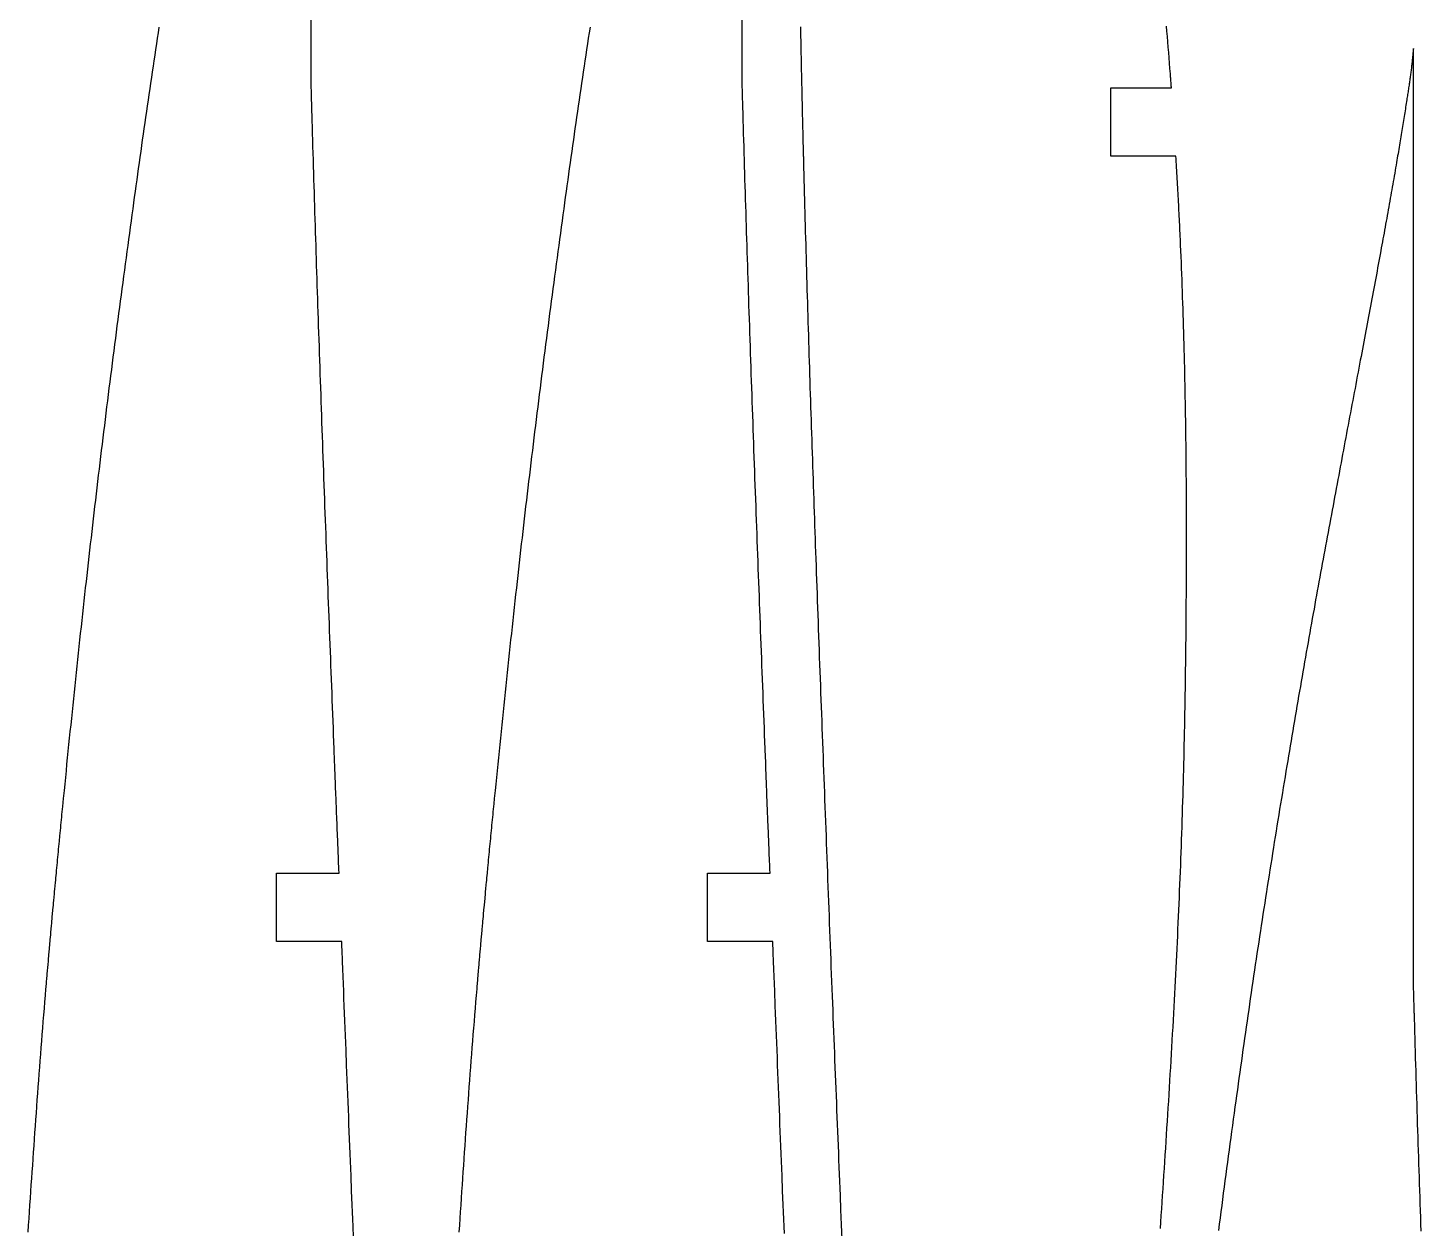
# Model space of a CAD drawing. Extents: x 0 to 97, y 0 to 653.
# Drawn here: x 3.8 to 89.3, y 525.8 to 599.5 of the extents above; entities that cross this region are included whole.
import ezdxf

# ---------------------------------------------------------------- set-up
doc = ezdxf.new("R2010")
doc.units = 0
doc.layers.get('0').update_dxf_attribs({"linetype": 'CONTINUOUS'})

msp = doc.modelspace()

# ---------------------------------------------------------------- linework, layer by layer
at = {"color": 0}
for points in [[(23.8408, 524.564), (23.7883, 525.878), (23.7708, 526.315), (23.7532, 526.754), (23.7357, 527.192), (23.7007, 528.068), (23.6644, 528.976), (23.6463, 529.431), (23.6282, 529.883), (23.6101, 530.338), (23.5378, 532.153), (23.5199, 532.607), (23.5018, 533.061), (23.4837, 533.515), (23.4476, 534.422), (23.4297, 534.876), (23.3937, 535.783), (23.3578, 536.692), (23.3399, 537.144), (23.3218, 537.599), (23.3039, 538.053), (23.286, 538.506), (23.25, 539.412), (23.2321, 539.867), (23.2142, 540.319), (23.1963, 540.772), (23.1783, 541.226), (23.1604, 541.679), (23.1425, 542.132), (23.1328, 542.378), (23.1312, 542.419), (23.1247, 542.583), (23.1231, 542.624), (23.1215, 542.665), (23.1165, 542.787), (23.115, 542.829), (23.1117, 542.911), (23.1101, 542.951), (23.1085, 542.993), (23.1069, 543.033), (23.1019, 543.157), (23.1004, 543.197), (23.0972, 543.279), (23.0956, 543.321), (23.0939, 543.361), (19.0939, 543.361), (19.0939, 547.561), (22.9281, 547.561), (22.9181, 547.817), (22.8979, 548.326), (22.8678, 549.09), (22.8578, 549.346), (22.8478, 549.6), (22.8378, 549.856), (22.8178, 550.364), (22.8078, 550.619), (22.7978, 550.874), (22.7778, 551.383), (22.7679, 551.637), (22.7579, 551.892), (22.7481, 552.146), (22.7381, 552.4), (22.7182, 552.908), (22.7082, 553.162), (22.6983, 553.417), (22.6885, 553.671), (22.6785, 553.925), (22.6686, 554.179), (22.6588, 554.433), (22.6487, 554.688), (22.639, 554.94), (22.6292, 555.194), (22.6125, 555.624), (22.5958, 556.051), (22.5793, 556.479), (22.5628, 556.907), (22.5462, 557.335), (22.5297, 557.762), (22.5133, 558.19), (22.4968, 558.618), (22.4804, 559.044), (22.464, 559.471), (22.4478, 559.899), (22.4314, 560.325), (22.4151, 560.751), (22.3989, 561.178), (22.3826, 561.604), (22.3665, 562.029), (22.3504, 562.456), (22.3343, 562.881), (22.3182, 563.306), (22.3022, 563.731), (22.2862, 564.156), (22.2703, 564.581), (22.2543, 565.006), (22.2383, 565.429), (22.2225, 565.853), (22.2068, 566.278), (22.191, 566.701), (22.1753, 567.125), (22.1596, 567.547), (22.1439, 567.971), (22.1283, 568.393), (22.1125, 568.824), (22.0967, 569.253), (22.081, 569.682), (22.0653, 570.111), (22.0496, 570.54), (22.034, 570.968), (22.0185, 571.397), (22.0029, 571.825), (21.9875, 572.253), (21.9721, 572.681), (21.9568, 573.107), (21.9415, 573.535), (21.9262, 573.961), (21.9111, 574.387), (21.896, 574.814), (21.881, 575.24), (21.8658, 575.665), (21.851, 576.09), (21.8361, 576.515), (21.8213, 576.94), (21.8065, 577.365), (21.7918, 577.789), (21.7771, 578.213), (21.7625, 578.637), (21.7481, 579.06), (21.7336, 579.483), (21.7193, 579.906), (21.7049, 580.328), (21.6907, 580.75), (21.6765, 581.172), (21.6625, 581.593), (21.6487, 582.006), (21.6351, 582.417), (21.6215, 582.828), (21.6081, 583.238), (21.5947, 583.647), (21.5814, 584.058), (21.5681, 584.467), (21.5549, 584.876), (21.5417, 585.285), (21.5286, 585.693), (21.5157, 586.101), (21.5028, 586.51), (21.4899, 586.917), (21.4771, 587.324), (21.4643, 587.731), (21.4518, 588.137), (21.4392, 588.543), (21.4267, 588.949), (21.4143, 589.354), (21.4019, 589.758), (21.3896, 590.162), (21.3775, 590.567), (21.3653, 590.971), (21.3532, 591.374), (21.3412, 591.776), (21.3293, 592.179), (21.3175, 592.581), (21.3058, 592.982), (21.294, 593.383), (21.2825, 593.783), (21.2803, 593.858), (21.2782, 593.933), (21.276, 594.007), (21.2739, 594.082), (21.2717, 594.156), (21.2675, 594.304), (21.2654, 594.378), (21.2632, 594.453), (21.2611, 594.526), (21.2526, 594.824), (21.2462, 595.046), (21.2442, 595.119), (21.2421, 595.194), (21.24, 595.268), (21.2379, 595.342), (21.2358, 595.417), (21.2336, 595.49), (21.2317, 595.564), (21.2294, 595.637), (21.2254, 595.786), (21.2232, 595.86), (21.2192, 596.007), (21.2192, 653.185)], [(50.2614, 525.439), (50.2439, 525.878), (50.2264, 526.315), (50.2089, 526.754), (50.1913, 527.192), (50.1563, 528.068), (50.12, 528.976), (50.0838, 529.883), (50.0657, 530.338), (50.0476, 530.792), (50.0296, 531.246), (50.0115, 531.7), (49.9935, 532.153), (49.9754, 532.607), (49.9393, 533.515), (49.9033, 534.422), (49.8674, 535.331), (49.8493, 535.783), (49.8314, 536.238), (49.8133, 536.692), (49.7775, 537.599), (49.7594, 538.053), (49.7415, 538.506), (49.7236, 538.96), (49.7057, 539.412), (49.6697, 540.319), (49.6518, 540.772), (49.6339, 541.226), (49.616, 541.679), (49.5981, 542.132), (49.5932, 542.256), (49.5917, 542.296), (49.5835, 542.501), (49.5819, 542.542), (49.5803, 542.583), (49.5786, 542.624), (49.5722, 542.787), (49.5706, 542.829), (49.564, 542.993), (49.5625, 543.033), (49.5608, 543.075), (49.5576, 543.157), (49.556, 543.197), (49.5528, 543.279), (49.5511, 543.321), (49.5496, 543.361), (45.5496, 543.361), (45.5496, 547.561), (49.3837, 547.561), (49.3736, 547.817), (49.3636, 548.071), (49.3535, 548.326), (49.3335, 548.836), (49.3235, 549.09), (49.3135, 549.346), (49.3033, 549.6), (49.2935, 549.856), (49.2833, 550.11), (49.2733, 550.364), (49.2535, 550.874), (49.2335, 551.383), (49.2135, 551.892), (49.1936, 552.4), (49.1836, 552.654), (49.1738, 552.908), (49.1638, 553.162), (49.1539, 553.417), (49.144, 553.671), (49.134, 553.925), (49.1143, 554.433), (49.1044, 554.688), (49.0847, 555.194), (49.0681, 555.624), (49.0515, 556.051), (49.0349, 556.479), (49.0183, 556.907), (49.0018, 557.335), (48.9854, 557.762), (48.9689, 558.19), (48.9525, 558.618), (48.936, 559.044), (48.9196, 559.471), (48.9033, 559.899), (48.8871, 560.325), (48.8708, 560.751), (48.8544, 561.178), (48.8383, 561.604), (48.8221, 562.029), (48.806, 562.456), (48.7899, 562.881), (48.7737, 563.306), (48.7578, 563.731), (48.7418, 564.156), (48.7258, 564.581), (48.7099, 565.006), (48.694, 565.429), (48.6782, 565.853), (48.6624, 566.278), (48.6465, 566.701), (48.6308, 567.125), (48.6151, 567.547), (48.5994, 567.971), (48.5839, 568.393), (48.5681, 568.824), (48.5524, 569.253), (48.5365, 569.682), (48.5208, 570.111), (48.5053, 570.54), (48.4896, 570.968), (48.474, 571.397), (48.4586, 571.825), (48.4431, 572.253), (48.4278, 572.681), (48.4124, 573.107), (48.3971, 573.535), (48.3818, 573.961), (48.3667, 574.387), (48.3515, 574.814), (48.3365, 575.24), (48.3215, 575.665), (48.3065, 576.09), (48.2917, 576.515), (48.2768, 576.94), (48.2621, 577.365), (48.2474, 577.789), (48.2326, 578.213), (48.2182, 578.637), (48.2036, 579.06), (48.1892, 579.483), (48.1749, 579.906), (48.1606, 580.328), (48.1464, 580.75), (48.1322, 581.172), (48.1181, 581.593), (48.1043, 582.006), (48.0907, 582.417), (48.0771, 582.828), (48.0638, 583.238), (48.0503, 583.647), (48.0369, 584.058), (48.0236, 584.467), (48.0104, 584.876), (47.9972, 585.285), (47.9842, 585.693), (47.9712, 586.101), (47.9583, 586.51), (47.9454, 586.917), (47.9326, 587.324), (47.92, 587.731), (47.9074, 588.137), (47.8947, 588.543), (47.8822, 588.949), (47.8699, 589.354), (47.8575, 589.758), (47.8453, 590.162), (47.8331, 590.567), (47.821, 590.971), (47.8088, 591.374), (47.7969, 591.776), (47.785, 592.179), (47.7731, 592.581), (47.7614, 592.982), (47.7497, 593.383), (47.7381, 593.783), (47.7358, 593.858), (47.7338, 593.933), (47.7317, 594.007), (47.7294, 594.082), (47.7251, 594.231), (47.7231, 594.304), (47.7167, 594.526), (47.7146, 594.601), (47.7082, 594.824), (47.7061, 594.897), (47.704, 594.972), (47.7019, 595.046), (47.6997, 595.119), (47.6976, 595.194), (47.6956, 595.268), (47.6935, 595.342), (47.6914, 595.417), (47.6893, 595.49), (47.6872, 595.564), (47.6851, 595.637), (47.6831, 595.713), (47.681, 595.786), (47.6768, 595.933), (47.6747, 596.007), (47.6747, 653.185)], [(11.877, 599.522), (11.8245, 599.178), (11.7721, 598.835), (11.7201, 598.49), (11.6682, 598.147), (11.6164, 597.803), (11.5648, 597.457), (11.5133, 597.113), (11.4619, 596.767), (11.4106, 596.421), (11.3595, 596.075), (11.3085, 595.728), (11.2577, 595.381), (11.207, 595.033), (11.1564, 594.686), (11.1058, 594.338), (11.0555, 593.989), (11.0052, 593.64), (10.9551, 593.292), (10.9051, 592.942), (10.8551, 592.593), (10.8053, 592.242), (10.7556, 591.892), (10.7059, 591.542), (10.6565, 591.19), (10.607, 590.839), (10.5577, 590.486), (10.5085, 590.135), (10.4594, 589.782), (10.4104, 589.429), (10.3614, 589.076), (10.3126, 588.724), (10.2638, 588.369), (10.2121, 587.994), (10.1605, 587.618), (10.109, 587.242), (10.0576, 586.864), (10.0062, 586.488), (9.95503, 586.11), (9.90392, 585.732), (9.85292, 585.354), (9.80197, 584.975), (9.75119, 584.597), (9.70053, 584.218), (9.6499, 583.839), (9.59944, 583.458), (9.5491, 583.079), (9.49886, 582.699), (9.44874, 582.318), (9.39871, 581.938), (9.34879, 581.556), (9.29904, 581.175), (9.2494, 580.793), (9.19993, 580.41), (9.1505, 580.028), (9.10129, 579.646), (9.05214, 579.262), (9.00315, 578.879), (8.95432, 578.496), (8.9056, 578.111), (8.85704, 577.728), (8.8086, 577.343), (8.76031, 576.958), (8.71213, 576.574), (8.66482, 576.194), (8.61768, 575.814), (8.57064, 575.433), (8.52376, 575.053), (8.47706, 574.672), (8.43044, 574.292), (8.384, 573.911), (8.33768, 573.529), (8.29156, 573.147), (8.24556, 572.765), (8.19965, 572.383), (8.15392, 572.001), (8.10835, 571.618), (8.06293, 571.236), (8.01764, 570.853), (7.9725, 570.469), (7.92751, 570.086), (7.88265, 569.701), (7.83794, 569.318), (7.7934, 568.933), (7.74903, 568.55), (7.70475, 568.165), (7.66064, 567.781), (7.61669, 567.396), (7.57292, 567.011), (7.52924, 566.625), (7.48574, 566.24), (7.44239, 565.854), (7.39914, 565.468), (7.35612, 565.082), (7.31174, 564.683), (7.26758, 564.283), (7.22353, 563.885), (7.17964, 563.485), (7.13596, 563.085), (7.09239, 562.685), (7.04899, 562.285), (7.00575, 561.885), (6.96262, 561.485), (6.91965, 561.083), (6.87685, 560.683), (6.83421, 560.282), (6.79167, 559.881), (6.74929, 559.479), (6.70708, 559.078), (6.66499, 558.676), (6.62304, 558.275), (6.58122, 557.874), (6.53956, 557.471), (6.49799, 557.069), (6.45654, 556.667), (6.41525, 556.264), (6.37414, 555.861), (6.33306, 555.458), (6.29215, 555.056), (6.25142, 554.653), (6.21072, 554.25), (6.17019, 553.847), (6.12978, 553.443), (6.08946, 553.04), (6.04932, 552.636), (6.03304, 552.472), (6.01682, 552.31), (6.00065, 552.146), (5.95215, 551.656), (5.93604, 551.492), (5.91997, 551.328), (5.90386, 551.164), (5.88781, 551.001), (5.87181, 550.838), (5.85579, 550.674), (5.83979, 550.51), (5.82383, 550.346), (5.80789, 550.182), (5.79199, 550.019), (5.7761, 549.856), (5.74442, 549.528), (5.72857, 549.364), (5.71283, 549.2), (5.69706, 549.036), (5.68132, 548.872), (5.66564, 548.708), (5.64996, 548.544), (5.63428, 548.381), (5.61871, 548.217), (5.60308, 548.053), (5.58751, 547.889), (5.572, 547.725), (5.55653, 547.561), (5.54329, 547.421), (5.53017, 547.282), (5.51699, 547.142), (5.50385, 547.001), (5.46463, 546.582), (5.45161, 546.442), (5.43858, 546.301), (5.39968, 545.882), (5.38678, 545.742), (5.37392, 545.601), (5.36106, 545.463), (5.34825, 545.322), (5.32264, 545.042), (5.3099, 544.901), (5.29719, 544.762), (5.2845, 544.622), (5.27181, 544.482), (5.25917, 544.342), (5.2214, 543.921), (5.20888, 543.782), (5.18392, 543.501), (5.1715, 543.361), (5.16292, 543.265), (5.1544, 543.168), (5.13737, 542.975), (5.1289, 542.878), (5.12039, 542.782), (5.11193, 542.685), (5.10351, 542.589), (5.09506, 542.492), (5.07824, 542.299), (5.06982, 542.203), (5.04476, 541.912), (5.03646, 541.817), (5.0281, 541.719), (5.01981, 541.624), (5.01156, 541.526), (5.00325, 541.431), (4.99501, 541.333), (4.98682, 541.238), (4.97857, 541.14), (4.97038, 541.043), (4.96218, 540.947), (4.95404, 540.85), (4.94586, 540.754), (4.93772, 540.657), (4.92964, 540.561), (4.9215, 540.464), (4.88803, 540.063), (4.85482, 539.661), (4.82194, 539.26), (4.78928, 538.858), (4.75694, 538.457), (4.72488, 538.056), (4.69303, 537.654), (4.66151, 537.253), (4.63021, 536.851), (4.59912, 536.45), (4.56836, 536.049), (4.53776, 535.647), (4.50743, 535.244), (4.47732, 534.843), (4.44743, 534.442), (4.41775, 534.04), (4.38829, 533.639), (4.359, 533.238), (4.32992, 532.836), (4.30106, 532.433), (4.27235, 532.032), (4.24387, 531.631), (4.21556, 531.229), (4.18739, 530.828), (4.1594, 530.425), (4.13151, 530.024), (4.10385, 529.622), (4.07633, 529.221), (4.04893, 528.819), (4.02165, 528.417), (3.99451, 528.015), (3.96669, 527.601), (3.93892, 527.188), (3.91135, 526.772), (3.8839, 526.358), (3.85656, 525.944), (3.82937, 525.529)], [(38.3326, 599.522), (38.2801, 599.178), (38.2278, 598.835), (38.1757, 598.49), (38.1237, 598.147), (38.0719, 597.803), (38.0203, 597.457), (37.9689, 597.113), (37.9175, 596.767), (37.8663, 596.421), (37.8151, 596.075), (37.7642, 595.728), (37.7133, 595.381), (37.6625, 595.033), (37.6119, 594.686), (37.5615, 594.338), (37.5111, 593.989), (37.4608, 593.64), (37.4107, 593.292), (37.3606, 592.942), (37.3107, 592.593), (37.261, 592.242), (37.2111, 591.892), (37.1615, 591.542), (37.1121, 591.19), (37.0626, 590.839), (37.0133, 590.486), (36.964, 590.135), (36.915, 589.782), (36.866, 589.429), (36.8169, 589.076), (36.7681, 588.724), (36.7194, 588.369), (36.6676, 587.994), (36.6161, 587.618), (36.5646, 587.242), (36.5132, 586.864), (36.4618, 586.488), (36.4107, 586.11), (36.3594, 585.732), (36.3085, 585.354), (36.2576, 584.975), (36.2068, 584.597), (36.1561, 584.218), (36.1056, 583.839), (36.055, 583.458), (36.0047, 583.079), (35.9544, 582.699), (35.9043, 582.318), (35.8543, 581.938), (35.8044, 581.556), (35.7547, 581.175), (35.705, 580.793), (35.6556, 580.41), (35.6061, 580.028), (35.5568, 579.646), (35.5078, 579.262), (35.4588, 578.879), (35.4099, 578.496), (35.3611, 578.111), (35.3126, 577.728), (35.2642, 577.343), (35.2158, 576.958), (35.1678, 576.574), (35.1204, 576.194), (35.0732, 575.814), (35.0262, 575.433), (34.9794, 575.053), (34.9326, 574.672), (34.886, 574.292), (34.8396, 573.911), (34.7933, 573.529), (34.7471, 573.147), (34.7011, 572.765), (34.6553, 572.383), (34.6096, 572.001), (34.564, 571.618), (34.5185, 571.236), (34.4732, 570.853), (34.4281, 570.469), (34.3831, 570.086), (34.3383, 569.701), (34.2936, 569.318), (34.249, 568.933), (34.2046, 568.55), (34.1604, 568.165), (34.1163, 567.781), (34.0722, 567.396), (34.0285, 567.011), (33.9849, 566.625), (33.9413, 566.24), (33.8979, 565.854), (33.8547, 565.468), (33.8117, 565.082), (33.7674, 564.683), (33.7232, 564.283), (33.679, 563.885), (33.6353, 563.485), (33.5915, 563.085), (33.5479, 562.685), (33.5046, 562.285), (33.4612, 561.885), (33.4182, 561.485), (33.3753, 561.083), (33.3325, 560.683), (33.2897, 560.282), (33.2472, 559.881), (33.2049, 559.479), (33.1626, 559.078), (33.1206, 558.676), (33.0786, 558.275), (33.0368, 557.874), (32.9951, 557.471), (32.9536, 557.069), (32.9122, 556.667), (32.8708, 556.264), (32.8297, 555.861), (32.7888, 555.458), (32.7478, 555.056), (32.7069, 554.653), (32.6664, 554.25), (32.6257, 553.847), (32.5853, 553.443), (32.5451, 553.04), (32.5049, 552.636), (32.4563, 552.146), (32.4239, 551.819), (32.4078, 551.656), (32.3756, 551.328), (32.3594, 551.164), (32.3274, 550.838), (32.3114, 550.674), (32.2954, 550.51), (32.2794, 550.346), (32.2635, 550.182), (32.2475, 550.019), (32.2317, 549.856), (32.2158, 549.692), (32.2, 549.528), (32.1842, 549.364), (32.1685, 549.2), (32.1526, 549.036), (32.1369, 548.872), (32.1212, 548.708), (32.1056, 548.544), (32.0899, 548.381), (32.0743, 548.217), (32.0587, 548.053), (32.0432, 547.889), (32.0121, 547.561), (31.9857, 547.282), (31.9726, 547.142), (31.9594, 547.001), (31.9464, 546.861), (31.9201, 546.582), (31.9072, 546.442), (31.8942, 546.301), (31.8682, 546.022), (31.8294, 545.601), (31.8167, 545.463), (31.8039, 545.322), (31.7782, 545.042), (31.7654, 544.901), (31.7528, 544.762), (31.7401, 544.622), (31.7274, 544.482), (31.7147, 544.342), (31.6896, 544.061), (31.6519, 543.642), (31.6396, 543.501), (31.6271, 543.361), (31.6186, 543.265), (31.61, 543.168), (31.6014, 543.071), (31.5931, 542.975), (31.5844, 542.878), (31.576, 542.782), (31.5675, 542.685), (31.559, 542.589), (31.5507, 542.492), (31.5422, 542.396), (31.5337, 542.299), (31.5254, 542.203), (31.5171, 542.106), (31.5087, 542.01), (31.5004, 541.912), (31.4921, 541.817), (31.4671, 541.526), (31.4507, 541.333), (31.4424, 541.238), (31.4342, 541.14), (31.426, 541.043), (31.4178, 540.947), (31.4096, 540.85), (31.4015, 540.754), (31.3933, 540.657), (31.3851, 540.561), (31.3771, 540.464), (31.3436, 540.063), (31.3104, 539.661), (31.2775, 539.26), (31.2449, 538.858), (31.2125, 538.457), (31.1804, 538.056), (31.1486, 537.654), (31.1171, 537.253), (31.0858, 536.851), (31.0547, 536.45), (31.0239, 536.049), (30.9933, 535.647), (30.9631, 535.244), (30.9329, 534.843), (30.9031, 534.442), (30.8733, 534.04), (30.8439, 533.639), (30.8146, 533.238), (30.7856, 532.836), (30.7567, 532.433), (30.7279, 532.032), (30.6994, 531.631), (30.6711, 531.229), (30.6429, 530.828), (30.615, 530.425), (30.5871, 530.024), (30.5594, 529.622), (30.5319, 529.221), (30.5044, 528.819), (30.4772, 528.417), (30.4501, 528.015), (30.4222, 527.601), (30.3946, 527.188), (30.3669, 526.772), (30.3394, 526.358), (30.3121, 525.944), (30.285, 525.529)], [(51.2478, 599.535), (51.2518, 599.328), (51.2557, 599.122), (51.2599, 598.915), (51.2639, 598.708), (51.2681, 598.501), (51.2722, 598.294), (51.2765, 598.088), (51.2807, 597.879), (51.285, 597.672), (51.2894, 597.464), (51.2937, 597.257), (51.2982, 597.049), (51.3026, 596.84), (51.3071, 596.632), (51.3117, 596.424), (51.3163, 596.215), (51.3208, 596.006), (51.3254, 595.797), (51.3286, 595.658), (51.3317, 595.519), (51.3349, 595.379), (51.3381, 595.24), (51.3413, 595.101), (51.3476, 594.822), (51.3508, 594.683), (51.354, 594.543), (51.3572, 594.404), (51.3606, 594.264), (51.3639, 594.124), (51.3704, 593.844), (51.3737, 593.704), (51.3771, 593.564), (51.3804, 593.424), (51.3837, 593.283), (51.3872, 593.144), (51.3906, 593.004), (51.394, 592.863), (51.3974, 592.722), (51.4008, 592.582), (51.4043, 592.442), (51.4113, 592.161), (51.4147, 592.019), (51.4182, 591.879), (51.4218, 591.738), (51.4254, 591.597), (51.4258, 591.574), (51.4265, 591.55), (51.4276, 591.503), (51.4283, 591.479), (51.4289, 591.456), (51.4294, 591.432), (51.43, 591.408), (51.4307, 591.385), (51.4313, 591.361), (51.4325, 591.314), (51.4331, 591.29), (51.4343, 591.243), (51.4349, 591.219), (51.4354, 591.196), (51.4361, 591.172), (51.4421, 590.935), (51.4428, 590.911), (51.4433, 590.887), (51.4533, 590.497), (51.4635, 590.107), (51.4736, 589.715), (51.4839, 589.322), (51.4943, 588.931), (51.5049, 588.537), (51.5154, 588.144), (51.5261, 587.75), (51.5369, 587.357), (51.5478, 586.963), (51.5588, 586.567), (51.5699, 586.171), (51.581, 585.776), (51.5922, 585.379), (51.6035, 584.983), (51.615, 584.586), (51.6265, 584.189), (51.6381, 583.79), (51.6497, 583.393), (51.6614, 582.994), (51.6732, 582.594), (51.6851, 582.196), (51.6972, 581.796), (51.7093, 581.396), (51.7214, 580.996), (51.7336, 580.594), (51.746, 580.193), (51.7583, 579.792), (51.7708, 579.39), (51.7833, 578.988), (51.7958, 578.589), (51.8083, 578.189), (51.821, 577.789), (51.8338, 577.389), (51.8465, 576.989), (51.8594, 576.588), (51.8724, 576.186), (51.8854, 575.785), (51.8985, 575.383), (51.9115, 574.981), (51.9249, 574.579), (51.9381, 574.176), (51.9514, 573.774), (51.9649, 573.369), (51.9783, 572.967), (51.9918, 572.563), (52.0054, 572.158), (52.0192, 571.754), (52.0329, 571.349), (52.0467, 570.943), (52.0606, 570.539), (52.0744, 570.133), (52.0885, 569.726), (52.1025, 569.321), (52.1165, 568.914), (52.1307, 568.507), (52.145, 568.1), (52.1593, 567.693), (52.1736, 567.286), (52.1881, 566.878), (52.2033, 566.447), (52.2186, 566.017), (52.234, 565.585), (52.2494, 565.153), (52.265, 564.721), (52.2806, 564.289), (52.2963, 563.857), (52.3119, 563.425), (52.3276, 562.992), (52.3435, 562.558), (52.3593, 562.125), (52.3751, 561.692), (52.3911, 561.257), (52.4069, 560.824), (52.4231, 560.389), (52.439, 559.954), (52.4551, 559.519), (52.4712, 559.083), (52.4874, 558.649), (52.5036, 558.213), (52.5199, 557.776), (52.5361, 557.34), (52.5524, 556.904), (52.5686, 556.468), (52.585, 556.032), (52.6013, 555.594), (52.6176, 555.157), (52.634, 554.719), (52.6506, 554.282), (52.6669, 553.844), (52.6833, 553.407), (52.7, 552.963), (52.7167, 552.519), (52.7333, 552.075), (52.7501, 551.631), (52.7668, 551.185), (52.7835, 550.74), (52.8003, 550.296), (52.8171, 549.85), (52.8339, 549.404), (52.8507, 548.96), (52.8675, 548.514), (52.8844, 548.067), (52.9012, 547.621), (52.9182, 547.175), (52.9353, 546.729), (52.9522, 546.282), (52.9692, 545.836), (52.9863, 545.389), (53.0033, 544.942), (53.0204, 544.494), (53.0375, 544.047), (53.0547, 543.6), (53.0719, 543.153), (53.0892, 542.704), (53.1064, 542.257), (53.1237, 541.81), (53.1411, 541.361), (53.1585, 540.912), (53.1758, 540.465), (53.1933, 540.017), (53.2104, 539.581), (53.2275, 539.143), (53.2446, 538.707), (53.2618, 538.269), (53.279, 537.833), (53.2963, 537.396), (53.3135, 536.958), (53.3308, 536.522), (53.3481, 536.085), (53.3828, 535.21), (53.4001, 534.772), (53.4176, 534.335), (53.435, 533.897), (53.4525, 533.46), (53.47, 533.022), (53.4874, 532.585), (53.505, 532.146), (53.5224, 531.708), (53.54, 531.271), (53.575, 530.394), (53.5925, 529.957), (53.6101, 529.519), (53.6276, 529.081), (53.6451, 528.643), (53.6626, 528.204), (53.6801, 527.767), (53.7153, 526.89), (53.7515, 525.982), (53.7876, 525.075)], [(73.3396, 525.738), (73.3669, 526.139), (73.3942, 526.542), (73.4214, 526.943), (73.4492, 527.357), (73.4769, 527.771), (73.5046, 528.186), (73.5319, 528.6), (73.5593, 529.014), (73.5865, 529.429), (73.6135, 529.843), (73.6404, 530.257), (73.6671, 530.671), (73.6936, 531.086), (73.72, 531.5), (73.7463, 531.914), (73.7722, 532.328), (73.7981, 532.742), (73.8238, 533.156), (73.8492, 533.569), (73.8744, 533.983), (73.8996, 534.397), (73.9243, 534.811), (73.949, 535.224), (73.9735, 535.637), (73.9976, 536.051), (74.0215, 536.464), (74.0454, 536.878), (74.0689, 537.29), (74.0921, 537.703), (74.1151, 538.117), (74.1379, 538.529), (74.1604, 538.942), (74.1828, 539.354), (74.2047, 539.767), (74.2047, 539.767), (74.2256, 540.162), (74.2256, 540.162), (74.2463, 540.557), (74.2665, 540.953), (74.2867, 541.347), (74.3065, 541.743), (74.3261, 542.137), (74.3453, 542.532), (74.3643, 542.928), (74.3832, 543.322), (74.4017, 543.717), (74.4199, 544.111), (74.4378, 544.506), (74.4554, 544.899), (74.4726, 545.293), (74.4897, 545.686), (74.5064, 546.081), (74.5229, 546.474), (74.539, 546.868), (74.5549, 547.261), (74.5703, 547.654), (74.5856, 548.047), (74.6004, 548.44), (74.6149, 548.833), (74.6292, 549.226), (74.6431, 549.618), (74.6565, 550.011), (74.6697, 550.403), (74.6826, 550.796), (74.6951, 551.188), (74.7074, 551.579), (74.719, 551.967), (74.7304, 552.353), (74.7414, 552.74), (74.7519, 553.126), (74.7624, 553.514), (74.7724, 553.9), (74.7819, 554.286), (74.7914, 554.672), (74.8004, 555.058), (74.809, 555.444), (74.8175, 555.829), (74.8256, 556.215), (74.8333, 556.6), (74.8408, 556.985), (74.8481, 557.371), (74.855, 557.756), (74.8617, 558.14), (74.8681, 558.524), (74.874, 558.908), (74.8799, 559.293), (74.8854, 559.676), (74.8907, 560.06), (74.8957, 560.443), (74.9004, 560.826), (74.905, 561.21), (74.9092, 561.593), (74.9132, 561.975), (74.9169, 562.357), (74.9206, 562.739), (74.9239, 563.121), (74.9269, 563.503), (74.9299, 563.878), (74.9324, 564.251), (74.9347, 564.625), (74.9369, 564.999), (74.9389, 565.372), (74.9407, 565.746), (74.9422, 566.118), (74.9435, 566.492), (74.9444, 566.864), (74.9453, 567.236), (74.9458, 567.608), (74.9461, 567.979), (74.9462, 568.351), (74.946, 568.722), (74.9456, 569.093), (74.9449, 569.464), (74.9439, 569.835), (74.9426, 570.204), (74.9411, 570.575), (74.9393, 570.944), (74.9372, 571.314), (74.9349, 571.683), (74.9322, 572.051), (74.9293, 572.421), (74.9261, 572.789), (74.9226, 573.157), (74.9187, 573.525), (74.9146, 573.893), (74.9103, 574.26), (74.9054, 574.626), (74.9004, 574.993), (74.8951, 575.358), (74.8894, 575.721), (74.8835, 576.085), (74.8771, 576.449), (74.8706, 576.811), (74.8636, 577.174), (74.8562, 577.536), (74.8487, 577.899), (74.8408, 578.26), (74.8325, 578.621), (74.8239, 578.982), (74.815, 579.343), (74.8058, 579.704), (74.7963, 580.064), (74.7862, 580.424), (74.7761, 580.783), (74.7654, 581.143), (74.7546, 581.503), (74.7433, 581.861), (74.7317, 582.219), (74.7197, 582.578), (74.7075, 582.936), (74.6949, 583.293), (74.6819, 583.65), (74.6686, 584.007), (74.655, 584.364), (74.641, 584.719), (74.6265, 585.075), (74.6118, 585.431), (74.5968, 585.786), (74.5814, 586.14), (74.5736, 586.318), (74.5657, 586.496), (74.5576, 586.672), (74.5494, 586.85), (74.5413, 587.026), (74.5331, 587.204), (74.5246, 587.381), (74.5161, 587.557), (74.5076, 587.733), (74.499, 587.911), (74.4903, 588.088), (74.4814, 588.264), (74.4725, 588.44), (74.4636, 588.615), (74.4544, 588.792), (74.4453, 588.968), (74.436, 589.144), (74.4267, 589.319), (74.4172, 589.496), (74.4078, 589.671), (74.3982, 589.847), (74.3885, 590.022), (74.3788, 590.197), (74.3689, 590.374), (74.3589, 590.549), (74.3489, 590.724), (74.3388, 590.899), (74.3286, 591.074), (74.3182, 591.249), (74.3079, 591.422), (74.2974, 591.597), (70.2974, 591.597), (70.2974, 595.797), (74.0179, 595.797), (74.0158, 595.826), (74.0138, 595.854), (74.0117, 595.883), (74.0094, 595.912), (74.0053, 595.969), (74.001, 596.026), (73.9989, 596.056), (73.9968, 596.085), (73.9947, 596.114), (73.9883, 596.2), (73.9861, 596.228), (73.9819, 596.286), (73.9797, 596.314), (73.9776, 596.343), (73.9754, 596.372), (73.9733, 596.4), (73.9713, 596.429), (73.969, 596.457), (73.9669, 596.486), (73.9647, 596.515), (73.9626, 596.543), (73.9604, 596.572), (73.9539, 596.658), (73.929, 596.985), (73.9039, 597.313), (73.8783, 597.639), (73.8525, 597.964), (73.8264, 598.29), (73.8, 598.615), (73.7732, 598.94), (73.7461, 599.264), (73.7188, 599.588)], [(89.3449, 525.588), (89.3307, 526.01), (89.3167, 526.431), (89.3029, 526.842), (89.2893, 527.254), (89.2758, 527.664), (89.2622, 528.075), (89.2489, 528.485), (89.2356, 528.894), (89.2222, 529.304), (89.209, 529.714), (89.196, 530.122), (89.1828, 530.531), (89.1699, 530.939), (89.1569, 531.347), (89.144, 531.754), (89.1313, 532.161), (89.1186, 532.568), (89.106, 532.975), (89.0933, 533.381), (89.0808, 533.786), (89.0685, 534.192), (89.0561, 534.596), (89.0439, 535), (89.0317, 535.404), (89.0194, 535.808), (89.0075, 536.211), (88.9954, 536.614), (88.9836, 537.017), (88.9717, 537.418), (88.96, 537.819), (88.9482, 538.221), (88.9367, 538.621), (88.9344, 538.696), (88.9324, 538.769), (88.9301, 538.844), (88.9281, 538.918), (88.9258, 538.993), (88.9217, 539.142), (88.9194, 539.215), (88.9153, 539.364), (88.9132, 539.438), (88.911, 539.512), (88.9089, 539.586), (88.9068, 539.661), (88.8983, 539.957), (88.8962, 540.031), (88.8942, 540.106), (88.8921, 540.179), (88.89, 540.253), (88.8879, 540.328), (88.8858, 540.401), (88.8837, 540.475), (88.8796, 540.624), (88.8775, 540.697), (88.8754, 540.771), (88.8733, 540.844), (88.8733, 598.022), (88.8736, 598.032), (88.8739, 598.043), (88.8742, 598.053), (88.8744, 598.063), (88.8746, 598.072), (88.8747, 598.082), (88.875, 598.09), (88.8751, 598.1), (88.8753, 598.108), (88.8754, 598.115), (88.8756, 598.124), (88.8756, 598.131), (88.8757, 598.137), (88.8757, 598.144), (88.8757, 598.151), (88.8757, 598.157), (88.8757, 598.162), (88.8757, 598.168), (88.8756, 598.172), (88.8756, 598.176), (88.8754, 598.181), (88.8753, 598.185), (88.8751, 598.188), (88.875, 598.19), (88.8747, 598.193), (88.8744, 598.194), (88.8743, 598.196), (88.874, 598.197), (88.8736, 598.199), (88.8733, 598.199), (88.8724, 598.197), (88.8713, 598.193), (88.87, 598.186), (88.8687, 598.178), (88.8671, 598.165), (88.8654, 598.151), (88.8636, 598.136), (88.8617, 598.118), (88.8596, 598.097), (88.8574, 598.075), (88.855, 598.051), (88.8525, 598.025), (88.8497, 597.997), (88.8469, 597.968), (88.8442, 597.938), (88.8411, 597.906), (88.8379, 597.871), (88.8346, 597.836), (88.8313, 597.8), (88.8276, 597.764), (88.824, 597.725), (88.8203, 597.686), (88.8165, 597.646), (88.8125, 597.606), (88.8085, 597.564), (88.8043, 597.522), (88.8, 597.481), (88.7956, 597.438), (88.7911, 597.394), (88.7865, 597.351), (88.7787, 597.282), (88.771, 597.211), (88.7628, 597.14), (88.7544, 597.069), (88.7458, 596.997), (88.7369, 596.925), (88.7279, 596.853), (88.7185, 596.781), (88.709, 596.707), (88.6992, 596.633), (88.6893, 596.56), (88.679, 596.485), (88.6686, 596.41), (88.6581, 596.335), (88.6474, 596.258), (88.6364, 596.182), (88.6251, 596.106), (88.6137, 596.028), (88.6022, 595.95), (88.5904, 595.871), (88.5786, 595.792), (88.5665, 595.713), (88.5542, 595.632), (88.5418, 595.551), (88.5292, 595.469), (88.5164, 595.387), (88.5035, 595.304), (88.4904, 595.221), (88.4772, 595.137), (88.4639, 595.051), (88.4467, 594.943), (88.429, 594.832), (88.4114, 594.721), (88.3935, 594.607), (88.3753, 594.493), (88.3569, 594.378), (88.3385, 594.262), (88.3197, 594.144), (88.3007, 594.026), (88.2815, 593.907), (88.2621, 593.787), (88.2425, 593.665), (88.2228, 593.543), (88.2026, 593.421), (88.1825, 593.296), (88.1621, 593.172), (88.1415, 593.046), (88.1208, 592.919), (88.0999, 592.792), (88.0787, 592.664), (88.0574, 592.535), (88.036, 592.406), (88.0143, 592.275), (87.9924, 592.143), (87.9704, 592.011), (87.9482, 591.879), (87.9258, 591.746), (87.9033, 591.613), (87.8806, 591.478), (87.8576, 591.343), (87.8347, 591.207), (87.8065, 591.043), (87.7783, 590.876), (87.7497, 590.711), (87.721, 590.543), (87.6919, 590.376), (87.6626, 590.207), (87.6332, 590.039), (87.6036, 589.868), (87.5738, 589.697), (87.5436, 589.526), (87.5133, 589.354), (87.4828, 589.182), (87.4521, 589.008), (87.4211, 588.833), (87.39, 588.658), (87.3588, 588.483), (87.3272, 588.307), (87.2956, 588.131), (87.2636, 587.953), (87.2315, 587.775), (87.1992, 587.596), (87.1668, 587.417), (87.1342, 587.236), (87.1013, 587.056), (87.0682, 586.874), (87.0351, 586.692), (87.0018, 586.51), (86.9682, 586.326), (86.9344, 586.142), (86.9006, 585.957), (86.8665, 585.772), (86.8286, 585.567), (86.7904, 585.36), (86.7522, 585.153), (86.7136, 584.944), (86.675, 584.736), (86.6361, 584.526), (86.5969, 584.317), (86.5578, 584.106), (86.5183, 583.893), (86.4788, 583.682), (86.439, 583.468), (86.399, 583.256), (86.359, 583.04), (86.3188, 582.826), (86.2783, 582.61), (86.2379, 582.394), (86.1972, 582.178), (86.1563, 581.96), (86.1153, 581.742), (86.0743, 581.522), (86.0331, 581.304), (85.9917, 581.083), (85.9501, 580.863), (85.9085, 580.642), (85.8668, 580.419), (85.825, 580.197), (85.7831, 579.975), (85.741, 579.751), (85.6988, 579.526), (85.6565, 579.303), (85.6107, 579.058), (85.5647, 578.814), (85.5186, 578.569), (85.4725, 578.324), (85.4262, 578.078), (85.3799, 577.831), (85.3333, 577.583), (85.2867, 577.335), (85.24, 577.086), (85.1932, 576.838), (85.1462, 576.588), (85.0992, 576.336), (85.0521, 576.085), (85.0049, 575.833), (84.9576, 575.582), (84.9101, 575.329), (84.8626, 575.075), (84.815, 574.821), (84.7672, 574.567), (84.7194, 574.311), (84.6715, 574.056), (84.6236, 573.8), (84.5754, 573.543), (84.5274, 573.286), (84.479, 573.028), (84.4307, 572.769), (84.3822, 572.511), (84.3337, 572.251), (84.2851, 571.992), (84.2365, 571.732), (84.1865, 571.465), (84.1364, 571.197), (84.0863, 570.929), (84.0361, 570.661), (83.9858, 570.392), (83.9356, 570.122), (83.8851, 569.851), (83.8346, 569.581), (83.7842, 569.31), (83.7336, 569.039), (83.6831, 568.767), (83.6324, 568.493), (83.5817, 568.221), (83.531, 567.947), (83.4803, 567.674), (83.4296, 567.399), (83.3788, 567.124), (83.3281, 566.849), (83.2772, 566.572), (83.2264, 566.296), (83.1757, 566.019), (83.1249, 565.742), (83.0742, 565.464), (83.0233, 565.186), (82.9726, 564.907), (82.9219, 564.628), (82.8713, 564.349), (82.8206, 564.068), (82.77, 563.787), (82.7194, 563.507), (82.6664, 563.213), (82.6136, 562.917), (82.5607, 562.621), (82.5079, 562.325), (82.4551, 562.028), (82.4025, 561.731), (82.3499, 561.432), (82.2972, 561.135), (82.2447, 560.836), (82.1922, 560.536), (82.1399, 560.236), (82.0874, 559.936), (82.0351, 559.636), (81.9828, 559.335), (81.9306, 559.033), (81.8785, 558.732), (81.8263, 558.429), (81.7742, 558.126), (81.7222, 557.824), (81.6701, 557.519), (81.6183, 557.215), (81.5664, 556.911), (81.5146, 556.607), (81.4628, 556.301), (81.4111, 555.996), (81.3594, 555.69), (81.3078, 555.383), (81.2561, 555.076), (81.2046, 554.769), (81.1531, 554.461), (81.1017, 554.154), (81.0464, 553.822), (80.9911, 553.489), (80.936, 553.157), (80.8808, 552.824), (80.8258, 552.49), (80.7708, 552.156), (80.7158, 551.822), (80.661, 551.488), (80.6062, 551.151), (80.5515, 550.817), (80.4969, 550.481), (80.4425, 550.143), (80.3879, 549.807), (80.3336, 549.469), (80.2793, 549.132), (80.2251, 548.793), (80.1711, 548.454), (80.1172, 548.115), (80.0633, 547.776), (80.0096, 547.436), (79.956, 547.096), (79.9024, 546.756), (79.849, 546.414), (79.7957, 546.072), (79.7425, 545.731), (79.6894, 545.389), (79.6367, 545.046), (79.5839, 544.703), (79.5313, 544.36), (79.4788, 544.015), (79.4264, 543.671), (79.3743, 543.328), (79.3224, 542.983), (79.2706, 542.639), (79.219, 542.294), (79.1674, 541.95), (79.1161, 541.604), (79.0649, 541.258), (79.0138, 540.912), (78.9628, 540.565), (78.9119, 540.218), (78.8611, 539.871), (78.8106, 539.524), (78.76, 539.175), (78.7097, 538.826), (78.6594, 538.478), (78.6093, 538.129), (78.5593, 537.779), (78.5093, 537.429), (78.4594, 537.079), (78.4097, 536.729), (78.3601, 536.378), (78.3107, 536.028), (78.2613, 535.676), (78.2119, 535.324), (78.1626, 534.972), (78.1136, 534.619), (78.0646, 534.267), (78.0157, 533.914), (77.9668, 533.561), (77.9179, 533.207), (77.8663, 532.831), (77.8147, 532.456), (77.7632, 532.078), (77.7118, 531.701), (77.6604, 531.325), (77.6092, 530.947), (77.5581, 530.569), (77.5071, 530.192), (77.4561, 529.813), (77.4054, 529.435), (77.3547, 529.056), (77.304, 528.675), (77.2536, 528.296), (77.2033, 527.917), (77.1531, 527.536), (77.1029, 527.156), (77.0529, 526.774), (77.0029, 526.393), (76.9532, 526.011), (76.9036, 525.629)]]:
    msp.add_lwpolyline(points, dxfattribs=at)

doc.saveas('drawing.dxf')
